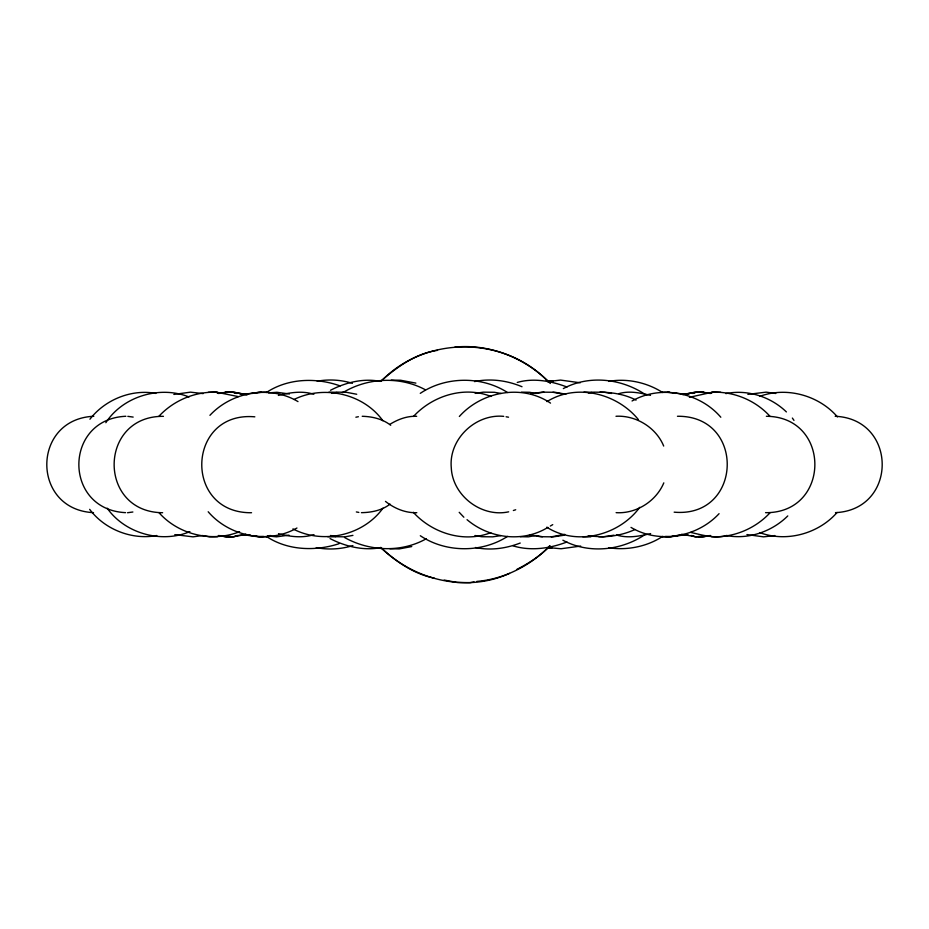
<?xml version="1.0" encoding="UTF-8"?>
<svg xmlns="http://www.w3.org/2000/svg" width="929" height="929" viewBox="0 0 929 929"><rect width="100%" height="100%" fill="white"/><g stroke="black" fill="none" stroke-linecap="round" stroke-linejoin="round"><path stroke-width="1.39" d="M663.805 482.871C656.118 501.312 636.098 513.946 616.124 512.657M89.939 419.223C104.931 399.737 131.523 388.821 155.863 393.42M105.848 422.707C122.976 396.23 159.985 385.291 189.017 396.962M639.767 507.304C619.202 535.336 576.897 546.426 546.763 527.196M382.98 508.14C363.227 535.615 322.793 544.626 292.949 528.891M837.087 512.494C818.461 533.734 786.596 542.49 760.003 532.712M381.053 381.354C425.401 335.055 505.202 335.462 548.911 382.434M549.817 545.671C540.643 555.763 528.949 563.253 516.849 569.396M413.475 416.471C432.542 395.731 464.221 385.674 491 396.474M459.356 416.471C481.733 391.434 522.075 383.77 550.525 403.128M158.905 416.273C173.828 400.225 195.601 391.167 217.525 392.282M209.931 415.321C231.809 391.724 270.107 384.885 297.988 401.595M380.948 381.076C397.043 367.001 415.762 353.392 437.489 350.361M549.91 546.066C530.262 565.552 504.644 579.115 476.786 581.415M719.069 513.679C697.191 537.276 658.893 544.115 631.012 527.405M770.095 512.727C755.172 528.775 733.399 537.833 711.475 536.718M787.769 515.932C771.941 531.667 748.321 539.807 726.292 535.522M266.414 392.491C287.944 378.208 316.278 377.36 340.142 385.918M420.28 393.35C445.63 376.233 481.768 375.92 507.489 392.491M296.943 528.02C268.342 544.324 229.498 536.648 208.189 511.763M390.041 504.11C381.982 510.451 371.426 512.506 361.416 512.669M632.057 400.98C660.658 384.676 699.502 392.352 720.811 417.237M507.501 536.428C481.849 553.01 445.711 552.836 420.314 535.731M662.598 536.428C647.095 546.612 626.924 550.676 608.658 547.704M389.797 424.402C397.821 419.397 407.099 415.867 416.68 416.308M550.328 526.058L552.743 524.641M644.912 534.663C621.036 550.758 588.521 554.079 562.881 540.213M342.987 392.514L344.949 391.399C369.394 377.546 400.654 376.326 425.505 389.855M563.334 388.589C589.497 374.526 622.5 378.649 646.491 395.336M546.96 401.607C576.561 383.062 617.042 393.362 638.42 419.641M547.889 527.393C522.806 542.931 489.118 538.472 467.043 519.683M294.017 399.482C323.803 384.792 363.378 393.536 382.887 420.756M239.601 531.702C212.067 542.629 178.786 534.918 159.045 512.75M689.399 397.298L712.671 392.154L720.718 392.282M566.957 541.99C549.968 548.482 530.865 551.28 513.11 545.88M634.983 529.518C623.765 534.674 611.038 537.02 598.717 536.718M330.503 390.273C345.623 382.458 363.309 377.987 380.286 381.401M189.888 531.609C161.518 543.72 124.962 533.536 107.195 508.186M426.353 538.727C401.189 552.848 369.394 551.454 344.508 537.461M759.597 396.416C786.48 386.406 818.751 395.255 837.459 416.9M352.892 545.578C341.129 549.225 328.378 549.991 316.266 547.622M509.522 573.379C466.509 593.05 413.951 580.219 381.053 547.529M513.365 510.509L515.7 509.754M490.756 532.654C463.919 543.244 432.264 533.176 413.324 512.309M520.228 543.035C506.073 548.482 490.396 550.734 475.462 547.506M564.786 534.349L551.28 536.846M338.98 543.72C315.256 551.478 287.537 550.537 266.402 536.428M278.375 395.417C290.022 392.549 302.111 390.552 313.839 394.256M650.625 533.583C639.419 536.219 627.783 538.518 616.473 534.988M454.896 347.086C490.036 343.591 525.93 358.222 550.34 383.456M218.547 393.513L226.293 392.154L234.329 392.282L247.404 394.744M251.817 393.513L258.355 392.282L266.402 392.154M331.665 393.385L338.214 392.154L346.262 392.282L356.724 394.256M517.244 382.446C533.687 377.697 551.396 381.076 567.015 387.033M355.877 417.202L358.373 416.738M608.646 381.401C626.901 378.057 647.014 382.458 662.586 392.491M618.958 393.629C629.397 390.517 640.197 392.955 650.497 395.359M684.208 394.256L694.671 392.282L702.707 392.154L710.453 393.513M682.757 394.616L695.867 392.154L703.915 392.282M313.979 534.628C302.285 538.286 290.115 536.765 278.503 533.641M352.927 535.371L345.065 536.846L337.018 536.718L330.48 535.487M411.756 546.554L399.238 548.911L389.855 548.749M534.895 535.615L528.334 536.846L520.286 536.718M681.108 534.744L670.645 536.718L662.598 536.846M709.268 535.615L702.707 536.846L694.671 536.718M710.453 535.487L703.915 536.718L698.109 536.474M474.104 581.914L470.086 582.669L456.952 582.448L444.143 580.044M727.256 535.487C715.086 538.878 702.649 535.15 690.735 532.41M317.195 381.238C328.82 379.032 341.117 379.81 352.405 383.329M474.522 381.587C490.419 378.219 507.106 380.46 522.005 386.731M475.195 393.385L483.359 392.154L494.344 392.282L501.114 393.478M531.063 393.803L541.932 392.154L555.043 392.282L565.877 394.198M535.894 393.385L544.046 392.154M588.301 392.979L593.736 392.154L604.733 392.282L611.503 393.478M508.662 511.821C481.477 517.813 452.377 495.505 451.273 467.612C448.614 439.138 475.602 413.591 503.715 416.355M500.859 535.615L492.707 536.846L481.71 536.718L474.94 535.522M564.275 535.197L553.394 536.846L540.295 536.718L529.46 534.802M613.964 535.197L603.095 536.846L588.034 535.998M173.851 394.43L190.491 392.154L203.137 393.606M217.293 393.292L228.557 392.282M241.633 394.43L261.223 392.282M93.817 416.273C31.342 418.967 31.04 509.684 93.515 512.645M268.423 392.909L276.923 392.282L289.395 393.989M125.868 416.273C63.404 418.967 63.091 509.684 125.566 512.645M342.093 392.526L344.868 392.154M547.32 381.587L560.559 380.089L580.195 382.783M685.196 394.372L689.353 393.803M692.128 393.42L694.892 393.048M725.863 393.606C747.369 389.158 770.687 396.729 786.387 411.919M747.88 394.372L766.077 392.154L775.785 393.478M127.528 512.727L132.87 512.007M156.815 535.522C132.034 540.248 104.733 529.507 89.66 509.336M202.708 535.522L193 536.846L174.815 534.628M230.891 536.474L218.245 535.766M235.06 535.905L246.15 534.384L233.133 536.846L225.085 536.718L218.547 535.487M263.557 536.474L257.832 536.718L242.597 534.628M267.715 535.905L270.49 535.522M288.965 535.139L276.482 536.846L267.993 535.952M381.18 547.564C363.796 550.99 345.576 546.6 330.05 538.588M546.821 548.365L552.43 547.599M580.683 546.066L561.07 548.749L547.82 547.564M835.485 512.645C897.96 509.684 897.658 418.967 835.183 416.273M686.403 534.628L671.168 536.718L665.443 536.474M710.755 535.766L695.867 536.846L681.596 534.256M774.832 535.58L763.568 536.846L746.928 534.57M667.777 392.282L687.367 394.43M700.443 392.282L711.707 393.292M208.282 392.282L216.329 392.154L238.265 396.59M225.085 392.282L233.133 392.154L244.931 394.372M661.402 392.282L669.449 392.154M711.475 392.282C733.306 391.132 755.231 400.097 769.955 416.25M217.525 536.718L209.489 536.846L202.928 535.615M234.329 536.718L226.293 536.846L219.732 535.615M267.598 536.718L259.551 536.846L253.002 535.615M615.997 416.273C635.924 415.135 656.106 427.503 663.689 446.048M416.807 512.703C405.404 513.098 394.302 508.418 385.477 501.393M391.26 380.089L400.643 380.251L415.89 383.12M599.913 392.154C612.246 392.293 625.043 394.361 636.051 400.109M583.935 392.154L591.982 392.282M521.494 392.154L529.542 392.282L536.068 393.513M328.947 392.154L336.995 392.282M766.367 416.285C831.56 416.773 830.735 513.296 765.566 512.669M677.462 416.273C746.08 415.46 742.561 518.231 674.164 512.169M362.217 416.285C372.274 416.552 382.643 418.933 390.703 425.273M163.434 416.331C98.265 415.704 97.44 512.227 162.633 512.715M251.538 512.727C182.92 513.54 186.439 410.769 254.836 416.831M582.738 536.718L590.786 536.846M327.751 536.718L335.787 536.846M546.31 380.472L553.324 381.436M234.108 393.048L236.872 393.42M239.647 393.803L246.58 394.744M127.83 416.355L133.161 417.086M684.232 534.57L688.401 535.139M691.164 535.522L693.94 535.905M552.929 392.282L563.764 394.198M506.119 416.784L508.523 417.202M535.638 535.522L542.408 536.718M673.374 392.897L675.998 393.385M356.341 511.937L358.826 512.413M247.753 534.628L250.377 535.127M434.203 578.093C413.695 574.064 395.731 561.232 380.484 547.471M459.205 512.309L463.85 517.221M792.367 418.062L793.97 420.384"/></g></svg>
